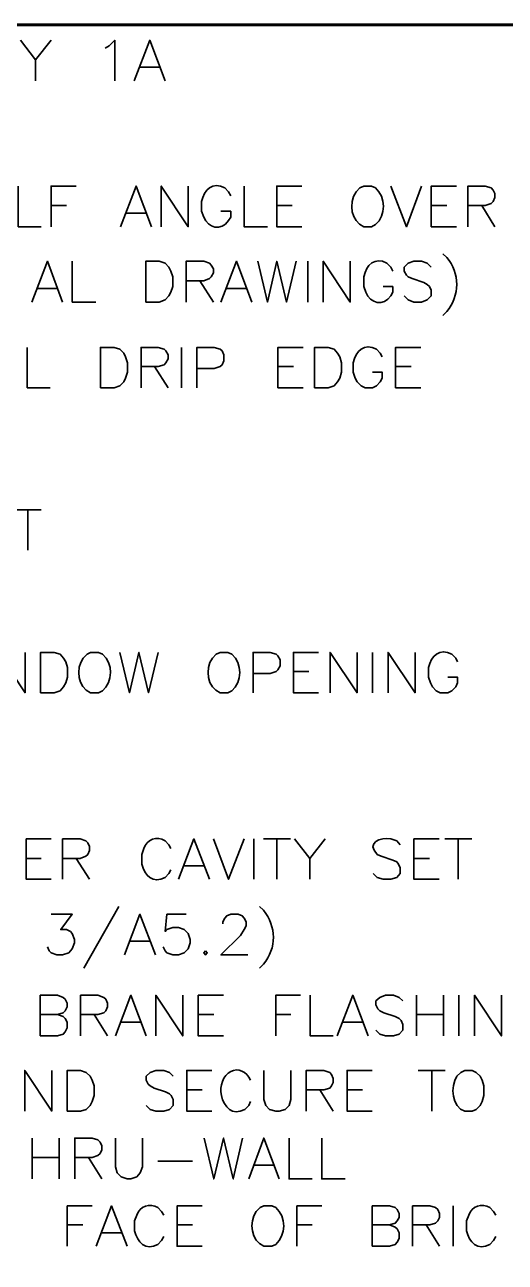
# Model space of a CAD drawing. Header units: inches. Extents: x 5 to 516, y -193 to 129.
# Drawn here: x 347.032 to 347.774, y -10.468 to -8.559 of the extents above; entities that cross this region are included whole.
import ezdxf

# ---------------------------------------------------------------- set-up
doc = ezdxf.new("R2010")
doc.units = ezdxf.units.IN
doc.header["$MEASUREMENT"] = 0
doc.layers.add('PDF6_Geometry', color=7, linetype='Continuous')

msp = doc.modelspace()

# ---------------------------------------------------------------- linework, layer by layer
at = {"layer": 'PDF6_Geometry', "lineweight": 60}
msp.add_lwpolyline([(356.8940342, -11.7255821), (356.8940342, -8.5589156), (334.3940348, -8.5589156), (334.3940348, -12.3344711)], dxfattribs=at)
at = {"layer": 'PDF6_Geometry', "lineweight": 35}
for points in [[(347.0257009, -8.582804), (347.0490342, -8.612804), (347.0490342, -8.6455818)], [(347.0729229, -8.582804), (347.049034, -8.612804)], [(347.1562562, -8.5950269), (347.1623673, -8.5916936), (347.1712562, -8.5828047), (347.1712562, -8.6455825)], [(347.2012572, -8.6455821), (347.2251461, -8.5828043), (347.249035, -8.6455821)], [(347.2101457, -8.6244707), (347.2395902, -8.6244707)], [(347.0223677, -8.8078045), (347.0223677, -8.8705823), (347.0579232, -8.8705823)], [(347.0729229, -8.8705825), (347.0729229, -8.8078048), (347.1118117, -8.8078048)], [(347.1801458, -8.8705825), (347.2040347, -8.8078048), (347.2279236, -8.8705825)], [(347.2429239, -8.8705825), (347.2429239, -8.8078048), (347.2845905, -8.8705825), (347.2845905, -8.8078048)], [(347.3501457, -8.8228044), (347.3468123, -8.8166933), (347.3412568, -8.8105822)], [(347.3707009, -8.8078045), (347.3707009, -8.8705823), (347.4068121, -8.8705823)], [(347.4601462, -8.8705825), (347.4212573, -8.8705825), (347.4212573, -8.8078048), (347.4601462, -8.8078048)], [(347.5734785, -8.8105823), (347.5673674, -8.8078045), (347.5557008, -8.8078045), (347.5495897, -8.8105823), (347.5434785, -8.8166934)], [(347.5973674, -8.8078045), (347.6212563, -8.8705823), (347.6445896, -8.8078045)], [(347.6984794, -8.8705825), (347.6595905, -8.8705825), (347.6595905, -8.8078048), (347.6984794, -8.8078048)], [(347.716256, -8.8705825), (347.716256, -8.8078048), (347.7429227, -8.8078048), (347.7518116, -8.8105825), (347.7551449, -8.8139159), (347.7579227, -8.8194714), (347.7579227, -8.8255825), (347.7551449, -8.8316936), (347.7518116, -8.8344714), (347.7429227, -8.8378048), (347.716256, -8.8378048)], [(347.0729229, -8.8378044), (347.0968118, -8.8378044)], [(347.3051457, -8.8316933), (347.3051457, -8.8466933), (347.308479, -8.8555822)], [(347.4212573, -8.8378044), (347.4451462, -8.8378044)], [(347.6595905, -8.8378044), (347.6834794, -8.8378044)], [(347.7373674, -8.8378044), (347.7579229, -8.8705822)], [(347.1890343, -8.8494712), (347.2190343, -8.8494712)], [(347.3468123, -8.8611378), (347.3501457, -8.8555822), (347.3501457, -8.8466933), (347.3351457, -8.8466933)], [(347.5557008, -8.8705823), (347.5673674, -8.8705823), (347.5734785, -8.8672489)], [(347.6773676, -8.9122492), (347.6834787, -8.9178048)], [(347.0434791, -8.9866929), (347.0673679, -8.9239151), (347.0907013, -8.9866929)], [(347.105701, -8.923916), (347.105701, -8.9866937), (347.1418121, -8.9866937)], [(347.2812562, -8.9866929), (347.2812562, -8.9239151), (347.3084784, -8.9239151), (347.3173673, -8.9266929), (347.3201451, -8.9300262), (347.3234784, -8.9355818), (347.3234784, -8.9416929), (347.3201451, -8.947804), (347.3173673, -8.9505818), (347.3084784, -8.9539151), (347.2812562, -8.9539151)], [(347.3351457, -8.9866929), (347.3590346, -8.9239151), (347.3829235, -8.9866929)], [(347.3918123, -8.923916), (347.4068123, -8.9866937), (347.4212568, -8.923916), (347.4362568, -8.9866937), (347.4512568, -8.923916)], [(347.4690342, -8.923916), (347.4690342, -8.9866937)], [(347.4929238, -8.9866929), (347.4929238, -8.9239151), (347.5345905, -8.9866929), (347.5345905, -8.9239151)], [(347.6001457, -8.9389159), (347.5973679, -8.9328048), (347.5912568, -8.9266937)], [(347.6595905, -8.9328045), (347.6534794, -8.9266934), (347.6445905, -8.9239156), (347.6329238, -8.9239156), (347.624035, -8.9266934), (347.6179238, -8.9328045), (347.6179238, -8.9389156), (347.6212572, -8.9450267), (347.624035, -8.9478045), (347.6301461, -8.9505823), (347.6479238, -8.9566934), (347.6534794, -8.9594712), (347.6568127, -8.9628045), (347.6595905, -8.96836), (347.6595905, -8.9772489), (347.6534794, -8.98336), (347.6445905, -8.9866934), (347.6329238, -8.9866934), (347.624035, -8.98336), (347.6179238, -8.9772489)], [(347.3023676, -8.9539159), (347.3234787, -8.9866936)], [(347.5557012, -8.9478048), (347.5557012, -8.9628048), (347.558479, -8.9716937)], [(347.0523676, -8.9655826), (347.081812, -8.9655826)], [(347.3440342, -8.9655826), (347.3740342, -8.9655826)], [(347.5973679, -8.9772492), (347.6001457, -8.9716937), (347.6001457, -8.9628048), (347.5851457, -8.9628048)], [(347.6834787, -9.0011381), (347.6773676, -9.0072492)], [(347.0362566, -9.0566934), (347.0362566, -9.1189156), (347.0718121, -9.1189156)], [(347.2118117, -9.1189154), (347.2118117, -9.0566931), (347.2384784, -9.0566931), (347.2473673, -9.0594709), (347.2501451, -9.0622487), (347.2534784, -9.0683598), (347.2534784, -9.0744709), (347.2501451, -9.080582), (347.2473673, -9.0833598), (347.2384784, -9.0861376), (347.2118117, -9.0861376)], [(347.2740348, -9.0566934), (347.2740348, -9.1189156)], [(347.2979233, -9.1189154), (347.2979233, -9.0566931), (347.32459, -9.0566931), (347.3340344, -9.0594709), (347.3368122, -9.0622487), (347.33959, -9.0683598), (347.33959, -9.0772487), (347.3368122, -9.0833598), (347.3340344, -9.0861376), (347.32459, -9.0894709), (347.2979233, -9.0894709)], [(347.4618122, -9.1189154), (347.4229233, -9.1189154), (347.4229233, -9.0566931), (347.4618122, -9.0566931)], [(347.5840346, -9.0711384), (347.5807013, -9.0655828), (347.5751457, -9.0594717)], [(347.6434788, -9.1189154), (347.6045899, -9.1189154), (347.6045899, -9.0566931), (347.6434788, -9.0566931)], [(347.2323682, -9.0861372), (347.2534793, -9.118915)], [(347.4229233, -9.0861372), (347.4468122, -9.0861372)], [(347.5390346, -9.0805828), (347.5390346, -9.0950273), (347.542368, -9.1039162), (347.5451457, -9.1100273), (347.5512569, -9.1161384), (347.557368, -9.1189162), (347.5690346, -9.1189162), (347.5751457, -9.1161384), (347.5807013, -9.1100273), (347.5840346, -9.1039162), (347.5840346, -9.0950273), (347.5690346, -9.0950273)], [(347.6045899, -9.0861372), (347.6284788, -9.0861372)], [(347.0162562, -9.3072495), (347.0579229, -9.3072495)], [(347.0373676, -9.3072495), (347.0373676, -9.3694717)], [(346.9912567, -9.5894715), (346.9912567, -9.5272493), (347.0329234, -9.5894715), (347.0329234, -9.5272493)], [(347.1523682, -9.5300262), (347.1462571, -9.5272485), (347.1340349, -9.5272485), (347.1284793, -9.5300262), (347.1223682, -9.5361373)], [(347.1790347, -9.5272485), (347.1940347, -9.5894707), (347.2084792, -9.5272485), (347.2234792, -9.5894707), (347.2384792, -9.5272485)], [(347.3518124, -9.5300262), (347.3457013, -9.5272485), (347.3340346, -9.5272485), (347.3279235, -9.5300262), (347.3218124, -9.5361373)], [(347.3845898, -9.5894715), (347.3845898, -9.5272493), (347.4112565, -9.5272493), (347.4201454, -9.5300271), (347.4229232, -9.5328049), (347.4262565, -9.538916), (347.4262565, -9.5478049), (347.4229232, -9.553916), (347.4201454, -9.5566938), (347.4112565, -9.5600271), (347.3845898, -9.5600271)], [(347.4857007, -9.5894715), (347.4468118, -9.5894715), (347.4468118, -9.5272493), (347.4857007, -9.5272493)], [(347.5034784, -9.5894715), (347.5034784, -9.5272493), (347.5451451, -9.5894715), (347.5451451, -9.5272493)], [(347.5690347, -9.5272485), (347.5690347, -9.5894707)], [(347.5929232, -9.5894715), (347.5929232, -9.5272493), (347.6345898, -9.5894715), (347.6345898, -9.5272493)], [(347.700145, -9.5416934), (347.6973672, -9.5361379), (347.6912561, -9.5300268)], [(347.4468118, -9.5566934), (347.4707007, -9.5566934)], [(347.655145, -9.5505823), (347.655145, -9.5655823), (347.6584783, -9.5744712), (347.6612561, -9.5805823), (347.6673672, -9.5866934), (347.6734783, -9.5894712), (347.685145, -9.5894712), (347.6912561, -9.5866934), (347.6973672, -9.5805823), (347.700145, -9.5744712), (347.700145, -9.5655823), (347.685145, -9.5655823)], [(347.1340349, -9.5894707), (347.1462571, -9.5894707), (347.1523682, -9.5866929)], [(347.3340346, -9.5894707), (347.3457013, -9.5894707), (347.3518124, -9.5866929)], [(347.0729239, -9.8772489), (347.0345905, -9.8772489), (347.0345905, -9.8150267), (347.0729239, -9.8150267)], [(347.090701, -9.8772489), (347.090701, -9.8150267), (347.1179233, -9.8150267), (347.1268122, -9.8178045), (347.1295899, -9.8211378), (347.1323677, -9.8266933), (347.1323677, -9.8328045), (347.1295899, -9.8389156), (347.1268122, -9.8416933), (347.1179233, -9.8450267), (347.090701, -9.8450267)], [(347.216256, -9.8300269), (347.2129227, -9.8389158), (347.2129227, -9.8539158)], [(347.2579227, -9.8300269), (347.2545893, -9.8239158), (347.2490338, -9.8178047)], [(347.2695894, -9.8772489), (347.2934783, -9.8150267), (347.3173672, -9.8772489)], [(347.323479, -9.815027), (347.3468123, -9.8772492), (347.3707012, -9.815027)], [(347.3857009, -9.815027), (347.3857009, -9.8772492)], [(347.4007009, -9.815027), (347.4423675, -9.815027)], [(347.4212573, -9.815027), (347.4212573, -9.8772492)], [(347.4484789, -9.815027), (347.4723678, -9.845027), (347.4723678, -9.8772492)], [(347.4957009, -9.815027), (347.4723676, -9.845027)], [(347.6118124, -9.8239155), (347.6062569, -9.8178044), (347.597368, -9.8150266)], [(347.6718116, -9.8772489), (347.6329227, -9.8772489), (347.6329227, -9.8150267), (347.6718116, -9.8150267)], [(347.6807008, -9.815027), (347.7223674, -9.815027)], [(347.7012572, -9.815027), (347.7012572, -9.8772492)], [(347.0345905, -9.8450269), (347.0579239, -9.8450269)], [(347.1118124, -9.8450269), (347.132368, -9.8772491)], [(347.5762569, -9.8389155), (347.582368, -9.8416933), (347.6001457, -9.8478044), (347.6062569, -9.8505821), (347.6090346, -9.8539155), (347.6118124, -9.859471), (347.6118124, -9.8683599), (347.6062569, -9.874471), (347.597368, -9.8772488), (347.5851457, -9.8772488), (347.5762569, -9.874471), (347.5701457, -9.8683599)], [(347.6329227, -9.8450269), (347.6568116, -9.8450269)], [(347.2490338, -9.8744714), (347.2545893, -9.8683602), (347.2579227, -9.8628047)], [(347.2784791, -9.8566936), (347.3084791, -9.8566936)], [(347.1773676, -9.9194705), (347.1234787, -10.0144705)], [(347.3945894, -9.9194705), (347.4007005, -9.9250261)], [(347.0729229, -9.9311373), (347.1057006, -9.9311373), (347.0879229, -9.9550262), (347.0968118, -9.9550262), (347.1029229, -9.957804), (347.1057006, -9.9611373), (347.109034, -9.9700262), (347.109034, -9.9755817), (347.1057006, -9.9844706), (347.1001451, -9.9905817), (347.0907006, -9.9939151), (347.0818118, -9.9939151), (347.0729229, -9.9905817), (347.0701451, -9.987804), (347.0673673, -9.9816928)], [(347.1862561, -9.9939153), (347.210145, -9.9311376), (347.2340339, -9.9939153)], [(347.2812562, -9.9311373), (347.2518117, -9.9311373), (347.249034, -9.957804), (347.2518117, -9.9550262), (347.2607006, -9.9516928), (347.2695895, -9.9516928), (347.2784784, -9.9550262), (347.2845895, -9.9611373), (347.2873673, -9.9700262), (347.2873673, -9.9755817), (347.2845895, -9.9844706), (347.2784784, -9.9905817), (347.2695895, -9.9939151), (347.2607006, -9.9939151), (347.2518117, -9.9905817), (347.249034, -9.987804), (347.2457006, -9.9816928)], [(347.3379239, -9.9461384), (347.3379239, -9.942805), (347.3412573, -9.9372495), (347.3440351, -9.9339162), (347.3501462, -9.9311384), (347.3618128, -9.9311384), (347.3679239, -9.9339162), (347.3707017, -9.9372495), (347.374035, -9.942805), (347.374035, -9.9489162), (347.3707017, -9.9550273), (347.3651462, -9.9639162), (347.3351462, -9.9939162), (347.3768128, -9.9939162)], [(347.1951458, -9.972804), (347.2251458, -9.972804)], [(347.4007005, -10.0083594), (347.3945894, -10.0144705)], [(347.0562569, -10.1189153), (347.0562569, -10.0561376), (347.0829235, -10.0561376), (347.0918124, -10.0594709), (347.0945902, -10.0622487), (347.0979235, -10.0683598), (347.0979235, -10.0739153), (347.0945902, -10.0800264), (347.0918124, -10.0833598), (347.0829235, -10.0861376), (347.0562569, -10.0861376)], [(347.1184788, -10.1189153), (347.1184788, -10.0561376), (347.1451455, -10.0561376), (347.1545899, -10.0594709), (347.1573677, -10.0622487), (347.1601455, -10.0683598), (347.1601455, -10.0739153), (347.1573677, -10.0800264), (347.1545899, -10.0833598), (347.1451455, -10.0861376), (347.1184788, -10.0861376)], [(347.1723672, -10.1189153), (347.1962561, -10.0561376), (347.2195894, -10.1189153)], [(347.2345903, -10.1189153), (347.2345903, -10.0561376), (347.276257, -10.1189153), (347.276257, -10.0561376)], [(347.3390343, -10.1189153), (347.3001454, -10.1189153), (347.3001454, -10.0561376), (347.3390343, -10.0561376)], [(347.4195901, -10.1189153), (347.4195901, -10.0561376), (347.4579234, -10.0561376)], [(347.4729235, -10.0561373), (347.4729235, -10.1189151), (347.5084791, -10.1189151)], [(347.5145902, -10.1189153), (347.5384791, -10.0561376), (347.562368, -10.1189153)], [(347.6157017, -10.0650269), (347.6101462, -10.0594714), (347.6012573, -10.0561381), (347.589035, -10.0561381), (347.5801462, -10.0594714), (347.574035, -10.0650269), (347.574035, -10.0711381), (347.5773684, -10.0772492), (347.5801462, -10.0800269), (347.5862573, -10.0833603), (347.604035, -10.0889158), (347.6101462, -10.0922492), (347.6129239, -10.0950269), (347.6157017, -10.1011381), (347.6157017, -10.1100269), (347.6101462, -10.1161381), (347.6012573, -10.1189158), (347.589035, -10.1189158), (347.5801462, -10.1161381), (347.574035, -10.1100269)], [(347.636812, -10.0561373), (347.636812, -10.1189151)], [(347.6784786, -10.0561373), (347.6784786, -10.1189151)], [(347.7023671, -10.0561373), (347.7023671, -10.1189151)], [(347.7262567, -10.1189153), (347.7262567, -10.0561376), (347.7679234, -10.1189153), (347.7679234, -10.0561376)], [(347.0829236, -10.0861372), (347.0918125, -10.088915), (347.0945903, -10.0922483), (347.0979236, -10.0978039), (347.0979236, -10.1066928), (347.0945903, -10.1128039), (347.0918125, -10.1161372), (347.0829236, -10.118915), (347.0562569, -10.118915)], [(347.1395902, -10.0861372), (347.1601458, -10.118915)], [(347.1812569, -10.097804), (347.2107013, -10.097804)], [(347.3001454, -10.0861372), (347.3240343, -10.0861372)], [(347.4195901, -10.0861372), (347.4429234, -10.0861372)], [(347.5234787, -10.097804), (347.5534787, -10.097804)], [(347.636812, -10.0861372), (347.6784786, -10.0861372)], [(347.0323684, -10.2350268), (347.0323684, -10.172249), (347.0740351, -10.2350268), (347.0740351, -10.172249)], [(347.261257, -10.1811373), (347.2557014, -10.1755817), (347.2468126, -10.1722484), (347.2345903, -10.1722484), (347.2257014, -10.1755817), (347.2195903, -10.1811373), (347.2195903, -10.1872484), (347.2229237, -10.1933595), (347.2257014, -10.1961373), (347.2318126, -10.1994706), (347.2495903, -10.2050262), (347.2557014, -10.2083595), (347.2584792, -10.2111373), (347.261257, -10.2172484), (347.261257, -10.2261373), (347.2557014, -10.2322484), (347.2468126, -10.2350262), (347.2345903, -10.2350262), (347.2257014, -10.2322484), (347.2195903, -10.2261373)], [(347.3212573, -10.2350268), (347.2823684, -10.2350268), (347.2823684, -10.172249), (347.3212573, -10.172249)], [(347.401257, -10.1722488), (347.401257, -10.2172488), (347.4045903, -10.2261376), (347.4101458, -10.2322488), (347.4195903, -10.2350265), (347.4251458, -10.2350265), (347.4340347, -10.2322488), (347.4401458, -10.2261376), (347.4429236, -10.2172488), (347.4429236, -10.1722488)], [(347.4668121, -10.2350268), (347.4668121, -10.172249), (347.4940343, -10.172249), (347.5029232, -10.1755824), (347.505701, -10.1783601), (347.5084788, -10.1844713), (347.5084788, -10.1905824), (347.505701, -10.1961379), (347.5029232, -10.1994713), (347.4940343, -10.202249), (347.4668121, -10.202249)], [(347.568479, -10.2350268), (347.5295901, -10.2350268), (347.5295901, -10.172249), (347.568479, -10.172249)], [(347.6395902, -10.1722488), (347.6812569, -10.1722488)], [(347.6607004, -10.1722488), (347.6607004, -10.2350265)], [(347.7112568, -10.2350265), (347.7229234, -10.2350265), (347.7290345, -10.2322488), (347.7351457, -10.2261376), (347.7379234, -10.2200265), (347.7407012, -10.2111376), (347.7407012, -10.1961376), (347.7379234, -10.1872488), (347.7351457, -10.1811376), (347.7290345, -10.1755821), (347.7229234, -10.1722488), (347.7112568, -10.1722488), (347.7051457, -10.1755821), (347.6990345, -10.1811376)], [(347.2823684, -10.2022487), (347.3062573, -10.2022487)], [(347.4879235, -10.2022487), (347.508479, -10.2350264)], [(347.5295901, -10.2022487), (347.553479, -10.2022487)], [(347.3718117, -10.2322487), (347.3779228, -10.2261376), (347.3807005, -10.2200265)], [(347.044034, -10.2766935), (347.044034, -10.3394712)], [(347.0857007, -10.2766935), (347.0857007, -10.3394712)], [(347.1095903, -10.3394715), (347.1095903, -10.2766937), (347.136257, -10.2766937), (347.1451459, -10.2794715), (347.1484792, -10.2828049), (347.151257, -10.2883604), (347.151257, -10.2944715), (347.1484792, -10.3005826), (347.1451459, -10.3033604), (347.136257, -10.3066937), (347.1095903, -10.3066937)], [(347.1723672, -10.2766935), (347.1723672, -10.3211379), (347.175145, -10.3300268), (347.1812561, -10.3361379), (347.190145, -10.3394712), (347.1962561, -10.3394712), (347.205145, -10.3361379), (347.2107005, -10.3300268), (347.2140339, -10.3211379), (347.2140339, -10.2766935)], [(347.309034, -10.2766935), (347.324034, -10.3394712), (347.339034, -10.2766935), (347.354034, -10.3394712), (347.3684784, -10.2766935)], [(347.3779234, -10.3394715), (347.4012568, -10.2766937), (347.4251457, -10.3394715)], [(347.4401454, -10.2766935), (347.4401454, -10.3394712), (347.4757009, -10.3394712)], [(347.4907017, -10.2766935), (347.4907017, -10.3394712), (347.5268128, -10.3394712)], [(347.044034, -10.3066934), (347.0857007, -10.3066934)], [(347.1307005, -10.3066934), (347.1512561, -10.3394712)], [(347.2379235, -10.3122487), (347.2912568, -10.3122487)], [(347.386812, -10.3183601), (347.4162564, -10.3183601)], [(347.0979235, -10.4433601), (347.0979235, -10.3811379), (347.1362569, -10.3811379)], [(347.1423673, -10.4433601), (347.1662562, -10.3811379), (347.1901451, -10.4433601)], [(347.246812, -10.395582), (347.2434787, -10.3900265), (347.2379231, -10.3839154)], [(347.3062562, -10.4433601), (347.2673673, -10.4433601), (347.2673673, -10.3811379), (347.3062562, -10.3811379)], [(347.4195903, -10.383916), (347.4134792, -10.3811382), (347.401257, -10.3811382), (347.3957014, -10.383916), (347.3895903, -10.3900271)], [(347.4523671, -10.4433601), (347.4523671, -10.3811379), (347.4907004, -10.3811379)], [(347.5684786, -10.4433601), (347.5684786, -10.3811379), (347.5951453, -10.3811379), (347.6040341, -10.3839157), (347.6068119, -10.3866935), (347.6101452, -10.3928046), (347.6101452, -10.3989157), (347.6068119, -10.4044712), (347.6040341, -10.4078046), (347.5951453, -10.4105824), (347.5684786, -10.4105824)], [(347.6307005, -10.4433601), (347.6307005, -10.3811379), (347.6573672, -10.3811379), (347.6662561, -10.3839157), (347.6695894, -10.3866935), (347.6723672, -10.3928046), (347.6723672, -10.3989157), (347.6695894, -10.4044712), (347.6662561, -10.4078046), (347.6573672, -10.4105824), (347.6307005, -10.4105824)], [(347.6934786, -10.3811382), (347.6934786, -10.4433604)], [(347.7590343, -10.395582), (347.755701, -10.3900265), (347.7501454, -10.3839154)], [(347.2051454, -10.395582), (347.201812, -10.4044709), (347.201812, -10.4194709)], [(347.7173676, -10.395582), (347.7140343, -10.4044709), (347.7140343, -10.4194709)], [(347.0979235, -10.410582), (347.1218124, -10.410582)], [(347.151257, -10.4228048), (347.181257, -10.4228048)], [(347.2673673, -10.410582), (347.2912562, -10.410582)], [(347.4523671, -10.410582), (347.4757004, -10.410582)], [(347.5951453, -10.410582), (347.6040342, -10.4139153), (347.606812, -10.4166931), (347.6101453, -10.4228042), (347.6101453, -10.4316931), (347.606812, -10.4372487), (347.6040342, -10.440582), (347.5951453, -10.4433598), (347.5684786, -10.4433598)], [(347.6518119, -10.410582), (347.6723675, -10.4433598)], [(347.2379231, -10.440582), (347.2434787, -10.4344709), (347.246812, -10.4283598)], [(347.401257, -10.4433604), (347.4134792, -10.4433604), (347.4195903, -10.4405826)], [(347.7501454, -10.440582), (347.755701, -10.4344709), (347.7590343, -10.4283598)]]:
    msp.add_lwpolyline(points, dxfattribs=at)
for points in [[(347.2190342, -8.9866929), (347.2190342, -8.9239151), (347.2395898, -8.9239151), (347.2490342, -8.9266929), (347.2545898, -8.932804), (347.2579231, -8.9389151), (347.2607009, -8.947804), (347.2607009, -8.962804), (347.2579231, -8.9716929), (347.2545898, -8.9772484), (347.2490342, -8.9833595), (347.2395898, -8.9866929)], [(347.1490348, -9.1189154), (347.1490348, -9.0566931), (347.1701459, -9.0566931), (347.1790348, -9.0594709), (347.1851459, -9.065582), (347.1879237, -9.0711376), (347.1907015, -9.080582), (347.1907015, -9.0950265), (347.1879237, -9.1039154), (347.1851459, -9.1100265), (347.1790348, -9.1161376), (347.1701459, -9.1189154)], [(347.4795899, -9.1189154), (347.4795899, -9.0566931), (347.500701, -9.0566931), (347.5095899, -9.0594709), (347.5151455, -9.065582), (347.5184788, -9.0711376), (347.5212566, -9.080582), (347.5212566, -9.0950265), (347.5184788, -9.1039154), (347.5151455, -9.1100265), (347.5095899, -9.1161376), (347.500701, -9.1189154)], [(347.0568118, -9.5894715), (347.0568118, -9.5272493), (347.077923, -9.5272493), (347.0868118, -9.5300271), (347.0923674, -9.5361382), (347.0957007, -9.5416938), (347.0984785, -9.5505827), (347.0984785, -9.5655827), (347.0957007, -9.5744715), (347.0923674, -9.5805827), (347.0868118, -9.5866938), (347.077923, -9.5894715)], [(347.3112561, -9.987805), (347.3084783, -9.9905828), (347.3112561, -9.9939162), (347.3140339, -9.9905828)], [(347.0979235, -10.2350268), (347.0979235, -10.172249), (347.1184791, -10.172249), (347.127368, -10.1755824), (347.1334791, -10.1811379), (347.1362569, -10.187249), (347.1395902, -10.1961379), (347.1395902, -10.2111379), (347.1362569, -10.2200268), (347.1334791, -10.2261379), (347.127368, -10.232249), (347.1184791, -10.2350268)]]:
    msp.add_lwpolyline(points, close=True, dxfattribs=at)
msp.add_ellipse((347.359237, -10.2024765), major_axis=(0.0011173, 0.0310544), ratio=0.784547052, start_param=5.25292823, end_param=8.164755492, dxfattribs=at)
for points in [[(347.3412568, -8.8105822), (347.3219142, -8.8001193), (347.3095068, -8.8137396), (347.3051457, -8.8316933)], [(347.5434785, -8.8166934), (347.531673, -8.8354434), (347.5356267, -8.8619341), (347.5557008, -8.8705823)], [(347.5734785, -8.8672489), (347.5902748, -8.8531378), (347.5896359, -8.82461), (347.5734785, -8.8105823)], [(347.308479, -8.8555822), (347.3150438, -8.8725544), (347.3355346, -8.8782304), (347.3468123, -8.8611378)], [(347.5912568, -8.9266937), (347.5729327, -8.9164622), (347.5588586, -8.9292122), (347.5557012, -8.9478048)], [(347.6834787, -8.9178048), (347.7037935, -8.9415548), (347.7041546, -8.9774807), (347.6834787, -9.0011381)], [(347.558479, -8.9716937), (347.5656457, -8.9894344), (347.5854605, -8.9936752), (347.5973679, -8.9772492)], [(347.5751457, -9.0594717), (347.5565254, -9.0490273), (347.5428772, -9.062518), (347.5390346, -9.0805828)], [(347.6912561, -9.5300268), (347.6726265, -9.5196379), (347.659395, -9.5329434), (347.655145, -9.5505823)], [(347.1223682, -9.5361373), (347.1108775, -9.5525911), (347.1141552, -9.5812577), (347.1340349, -9.5894707)], [(347.1523682, -9.5866929), (347.1685256, -9.5726744), (347.1691645, -9.5441373), (347.1523682, -9.5300262)], [(347.3218124, -9.5361373), (347.3103032, -9.5525355), (347.3135439, -9.5820448), (347.3340346, -9.5894707)], [(347.3518124, -9.5866929), (347.3679698, -9.5726744), (347.3686087, -9.5441373), (347.3518124, -9.5300262)], [(347.2490338, -9.8178047), (347.2362468, -9.8095825), (347.2204597, -9.8158602), (347.216256, -9.8300269)], [(347.597368, -9.8150266), (347.5812939, -9.8125173), (347.5581457, -9.8205636), (347.5762569, -9.8389155)], [(347.2129227, -9.8539158), (347.2172745, -9.8714991), (347.2302653, -9.8850917), (347.2490338, -9.8744714)], [(347.4007005, -9.9250261), (347.4208579, -9.9506557), (347.4212654, -9.9827946), (347.4007005, -10.0083594)], [(347.6990345, -10.1811376), (347.6886271, -10.1973228), (347.691229, -10.2293413), (347.7112568, -10.2350265)], [(347.3357005, -10.2111376), (347.3400617, -10.2290913), (347.3524691, -10.2427117), (347.3718117, -10.2322487)], [(347.2379231, -10.3839154), (347.2250065, -10.3757487), (347.2101083, -10.381832), (347.2051454, -10.395582)], [(347.4195903, -10.4405826), (347.4357477, -10.4265641), (347.4363866, -10.3980271), (347.4195903, -10.383916)], [(347.7501454, -10.3839154), (347.7372287, -10.3757487), (347.7223306, -10.381832), (347.7173676, -10.395582)], [(347.3895903, -10.3900271), (347.3780995, -10.4064808), (347.3813773, -10.4351474), (347.401257, -10.4433604)], [(347.201812, -10.4194709), (347.206275, -10.4374154), (347.2185157, -10.4512672), (347.2379231, -10.440582)], [(347.7140343, -10.4194709), (347.7184973, -10.4374154), (347.730738, -10.4512672), (347.7501454, -10.440582)]]:
    msp.add_open_spline(points, degree=3, dxfattribs=at)

doc.saveas('drawing.dxf')
